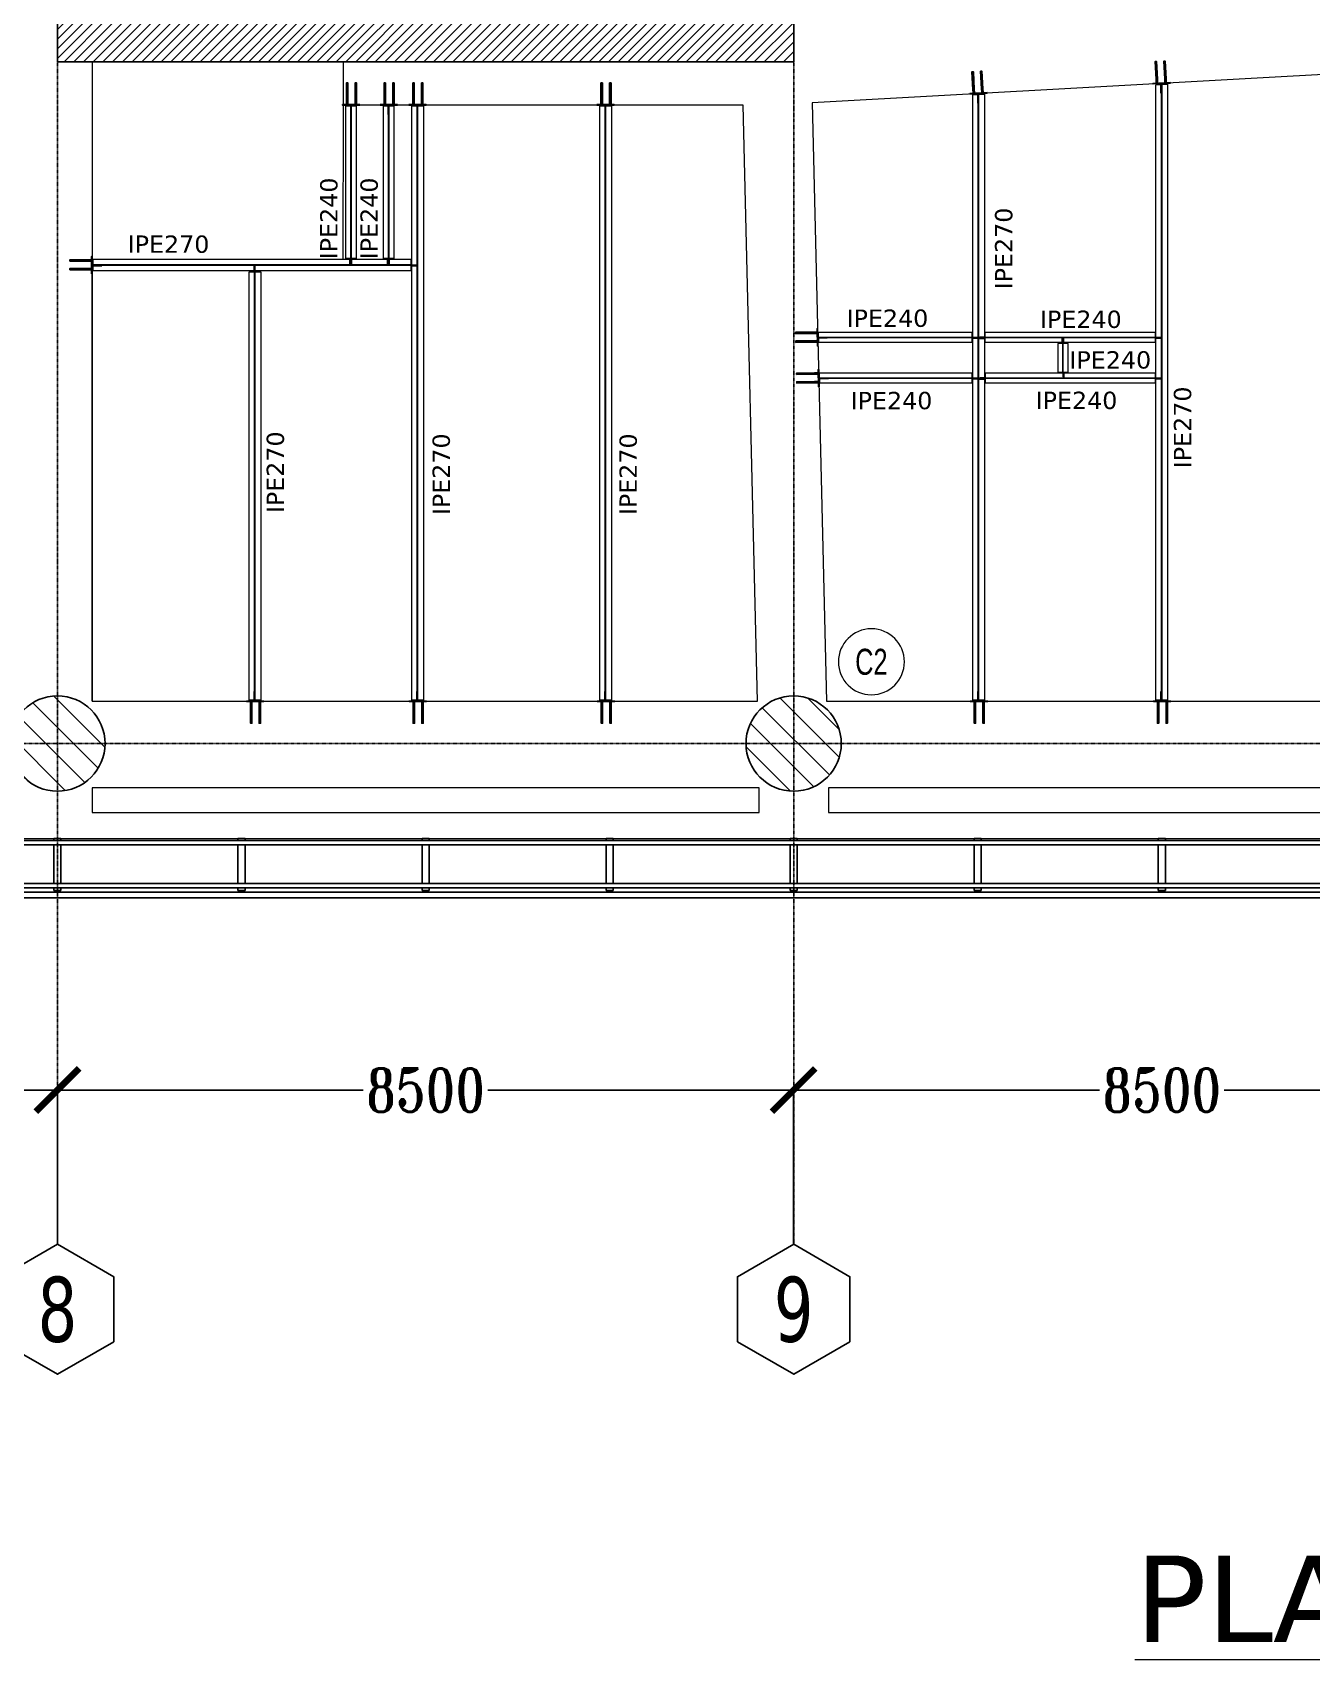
# Model space of a CAD drawing. Header units: millimetres. Extents: x -6598 to 74598, y -11659 to 33736.
# Drawn here: x 8212 to 22978, y -10573 to 8208 of the extents above; entities that cross this region are included whole.
import ezdxf
from ezdxf.enums import TextEntityAlignment as Align

# ---------------------------------------------------------------- set-up
doc = ezdxf.new("R2010")
doc.units = ezdxf.units.MM
doc.header["$LTSCALE"] = 0.95
doc.linetypes.add('DXK_LINE_DOT3', pattern=[5.9187, 2.979, -0.9799, 0.9799, -0.9799])
for name, color, linetype, lineweight in [('0-1', 7, 'Continuous', 5), ('E_B_PLACA-1', 10, 'Continuous', 25), ('E_B_PLACA-2', 254, 'Continuous', 25), ('E_COLUMNAS', 1, 'Continuous', 18), ('E_COLUMNAS-3', 1, 'Continuous', 35), ('E_COLUMNAS-4', 1, 'Continuous', 25), ('E_TEXTO', 3, 'Continuous', 9), ('E_VIGAS', 5, 'Continuous', 9), ('E_VIGAS-1', 5, 'Continuous', 25), ('E_VIGAS-2', 10, 'Continuous', 25), ('HCB-TEXT-H1', 6, 'Continuous', 18), ('HCB-VIGAS', 4, 'Continuous', 15), ('HCB_ALMA', 255, 'Continuous', 5)]:
    doc.layers.add(name, color=color, linetype=linetype, lineweight=lineweight)
for name, color, linetype in [('COTAS', 8, 'Continuous'), ('HCB-ACH_PANT', 253, 'Continuous'), ('HCB-EJES', 1, 'Continuous'), ('HCB-PLATINAS', 5, 'Continuous'), ('HCB-ROTULOS', 2, 'Continuous'), ('HCB_PANTALLAS', 6, 'Continuous')]:
    doc.layers.add(name, color=color, linetype=linetype)
doc.styles.add('Arial Narrow', font='', dxfattribs={"width": 0.85, "height": 0.3})
doc.styles.add('ROMANT', font='romant.shx', dxfattribs={"width": 0.8})
doc.styles.add('VERDANA', font='verdana.ttf')
doc.styles.get('Arial Narrow').set_extended_font_data('Arial Narrow')
doc.dimstyles.new('1.125', dxfattribs={"dimscale": 0, "dimtxt": 500, "dimasz": 500, "dimexe": 4, "dimexo": 4, "dimgap": 15, "dimtad": 0, "dimdec": 0, "dimzin": 4, "dimdsep": 46, "dimtxsty": 'ROMANT', "dimblk": 'ARCHTICK', "dimcen": -10, "dimclrd": 256, "dimclrt": 3, "dimadec": 0, "dimazin": 0, "dimtfac": 1, "dimtdec": 0, "dimtix": 1, "dimtmove": 0, "dimatfit": 0, "dimldrblk": 'OBLIQUE', "dimfxl": 0.05, "dimtolj": 1, "dimtzin": 0, "dimarcsym": 0})

# ---------------------------------------------------------------- blocks, each defined once
blk = doc.blocks.new('EST_SFM_VIGA-METALICA-SECCION-C - EST_SFM_VIGA-METALICA-UPN100-1527742-_58_00m_N_E_-NIVEL-15 DOC')
at = {"layer": 'E_VIGAS-2'}
for p, q in [((34.044, 0.018), (-34.827, 0.018)), ((-34.827, -0.032), (34.044, -0.032))]:
    blk.add_line(p, q, dxfattribs=at)
blk = doc.blocks.new('EST_SFM_VIGA-METALICA-SECCION-C - EST_SFM_VIGA-METALICA-UPN100-1527772-_58_00m_N_E_-NIVEL-15 DOC')
at = {"layer": 'E_VIGAS-2'}
for p, q in [((34.942, 0.032), (-34.929, 0.032)), ((-34.929, -0.018), (34.942, -0.018))]:
    blk.add_line(p, q, dxfattribs=at)
blk = doc.blocks.new('EST_SFM_VIGA-METALICA-SECCION-C - EST_SFM_VIGA-METALICA-UPN160-1579051-_58_00m_N_E_-NIVEL-15 DOC')
at = {"layer": 'E_VIGAS-1'}
for p, q in [((30.107, 0.047), (-30.264, 0.047)), ((-30.269, -0.018), (30.113, -0.018))]:
    blk.add_line(p, q, dxfattribs=at)
blk = doc.blocks.new('DCTIB_CNI_EST_MOD-1A-FAC_0001_rvt-1-_58_00m_N_E_-NIVEL-15 DOC')
at = {"layer": 'E_B_PLACA-1'}
for p, q in [((-74.597, 139.545), (-5.727, 139.545)), ((-5.177, 138.995), (-75.147, 138.995))]:
    blk.add_line(p, q, dxfattribs=at)
at = {"layer": 'E_B_PLACA-2'}
for p, q in [((-5.727, 139.545), (-74.597, 139.545)), ((-75.147, 138.995), (-5.177, 138.995))]:
    blk.add_line(p, q, dxfattribs=at)
at = {"layer": 'E_VIGAS-1'}
for p, q in [((-65.703, 139.567), (-65.621, 139.567)), ((-65.703, 139.545), (-65.703, 139.567)), ((-65.621, 139.545), (-65.621, 139.567)), ((-63.578, 139.567), (-63.496, 139.567)), ((-63.578, 139.545), (-63.578, 139.567)), ((-63.496, 139.545), (-63.496, 139.567)), ((-61.453, 139.567), (-61.371, 139.567)), ((-61.453, 139.545), (-61.453, 139.567)), ((-61.371, 139.545), (-61.371, 139.567)), ((-59.328, 139.567), (-59.246, 139.567)), ((-59.328, 139.567), (-59.328, 139.545)), ((-59.246, 139.567), (-59.246, 139.545)), ((-57.203, 139.567), (-57.121, 139.567)), ((-57.203, 139.545), (-57.203, 139.567)), ((-57.121, 139.545), (-57.121, 139.567)), ((-55.078, 139.567), (-54.996, 139.567)), ((-55.078, 139.545), (-55.078, 139.567)), ((-54.996, 139.545), (-54.996, 139.567)), ((-52.953, 139.567), (-52.871, 139.567)), ((-52.953, 139.545), (-52.953, 139.567)), ((-52.871, 139.545), (-52.871, 139.567)), ((-65.703, 139.045), (-65.703, 139.495)), ((-65.621, 139.045), (-65.621, 139.495)), ((-63.578, 139.045), (-63.578, 139.495)), ((-63.496, 139.045), (-63.496, 139.495)), ((-61.453, 139.045), (-61.453, 139.495)), ((-61.371, 139.045), (-61.371, 139.495)), ((-59.328, 139.495), (-59.328, 139.045)), ((-59.246, 139.495), (-59.246, 139.045)), ((-57.203, 139.045), (-57.203, 139.495)), ((-57.121, 139.045), (-57.121, 139.495)), ((-55.078, 139.045), (-55.078, 139.495)), ((-54.996, 139.045), (-54.996, 139.495)), ((-52.953, 139.045), (-52.953, 139.495)), ((-52.871, 139.045), (-52.871, 139.495)), ((-65.703, 138.967), (-65.703, 138.995)), ((-65.621, 138.967), (-65.621, 138.995)), ((-63.578, 138.967), (-63.578, 138.995)), ((-63.496, 138.967), (-63.496, 138.995)), ((-61.453, 138.967), (-61.453, 138.995)), ((-61.371, 138.967), (-61.371, 138.995)), ((-59.328, 138.995), (-59.328, 138.967)), ((-59.246, 138.995), (-59.246, 138.967)), ((-57.203, 138.967), (-57.203, 138.995)), ((-57.121, 138.967), (-57.121, 138.995)), ((-55.078, 138.967), (-55.078, 138.995)), ((-54.996, 138.967), (-54.996, 138.995)), ((-52.953, 138.967), (-52.953, 138.995)), ((-52.871, 138.967), (-52.871, 138.995)), ((-65.703, 138.966), (-65.703, 138.967)), ((-65.703, 138.967), (-65.621, 138.967)), ((-65.675, 138.966), (-65.703, 138.966)), ((-65.665, 138.961), (-65.665, 138.966)), ((-65.665, 138.947), (-65.665, 138.961)), ((-65.66, 138.966), (-65.66, 138.961)), ((-65.66, 138.961), (-65.66, 138.947)), ((-65.621, 138.966), (-65.649, 138.966)), ((-65.621, 138.967), (-65.621, 138.966)), ((-63.578, 138.966), (-63.578, 138.967)), ((-63.578, 138.967), (-63.496, 138.967)), ((-63.55, 138.966), (-63.578, 138.966)), ((-63.54, 138.961), (-63.54, 138.966)), ((-63.54, 138.947), (-63.54, 138.961)), ((-63.535, 138.966), (-63.535, 138.961)), ((-63.535, 138.961), (-63.535, 138.947)), ((-63.496, 138.966), (-63.524, 138.966)), ((-63.496, 138.967), (-63.496, 138.966)), ((-61.453, 138.966), (-61.453, 138.967)), ((-61.453, 138.967), (-61.371, 138.967)), ((-61.425, 138.966), (-61.453, 138.966)), ((-61.415, 138.961), (-61.415, 138.966)), ((-61.415, 138.947), (-61.415, 138.961)), ((-61.41, 138.966), (-61.41, 138.961)), ((-61.41, 138.961), (-61.41, 138.947)), ((-61.371, 138.966), (-61.399, 138.966)), ((-61.371, 138.967), (-61.371, 138.966)), ((-59.328, 138.967), (-59.246, 138.967)), ((-59.328, 138.966), (-59.328, 138.967)), ((-59.3, 138.966), (-59.328, 138.966)), ((-59.29, 138.961), (-59.29, 138.966)), ((-59.29, 138.947), (-59.29, 138.961)), ((-59.285, 138.966), (-59.285, 138.961)), ((-59.285, 138.961), (-59.285, 138.947)), ((-59.246, 138.966), (-59.274, 138.966)), ((-59.246, 138.967), (-59.246, 138.966)), ((-57.203, 138.966), (-57.203, 138.967)), ((-57.203, 138.967), (-57.121, 138.967)), ((-57.176, 138.966), (-57.203, 138.966)), ((-57.165, 138.961), (-57.165, 138.966)), ((-57.165, 138.947), (-57.165, 138.961)), ((-57.16, 138.966), (-57.16, 138.961)), ((-57.16, 138.961), (-57.16, 138.947)), ((-57.121, 138.966), (-57.149, 138.966)), ((-57.121, 138.967), (-57.121, 138.966)), ((-55.078, 138.966), (-55.078, 138.967)), ((-55.078, 138.967), (-54.996, 138.967)), ((-55.05, 138.966), (-55.078, 138.966)), ((-55.04, 138.961), (-55.04, 138.966)), ((-55.04, 138.947), (-55.04, 138.961)), ((-55.035, 138.966), (-55.035, 138.961)), ((-55.035, 138.961), (-55.035, 138.947)), ((-54.996, 138.966), (-55.024, 138.966)), ((-54.996, 138.967), (-54.996, 138.966)), ((-52.953, 138.966), (-52.953, 138.967)), ((-52.953, 138.967), (-52.871, 138.967)), ((-52.925, 138.966), (-52.953, 138.966)), ((-52.915, 138.961), (-52.915, 138.966)), ((-52.915, 138.947), (-52.915, 138.961)), ((-52.91, 138.966), (-52.91, 138.961)), ((-52.91, 138.961), (-52.91, 138.947)), ((-52.871, 138.966), (-52.899, 138.966)), ((-52.871, 138.967), (-52.871, 138.966))]:
    blk.add_line(p, q, dxfattribs=at)
for points, knots in [([(-65.675, 138.966), (-65.674, 138.966), (-65.673, 138.966), (-65.67, 138.966), (-65.668, 138.965), (-65.666, 138.964), (-65.665, 138.963), (-65.665, 138.962), (-65.665, 138.961)], [0, 0, 0, 0, 0.142857, 0.285714, 0.428571, 0.571429, 0.785714, 1, 1, 1, 1]), ([(-65.665, 138.961), (-65.665, 138.962), (-65.665, 138.963), (-65.667, 138.965), (-65.668, 138.965), (-65.67, 138.966), (-65.671, 138.966), (-65.672, 138.966), (-65.674, 138.966), (-65.675, 138.966)], [0, 0, 0, 0, 0.285714, 0.428571, 0.571429, 0.678571, 0.732143, 0.785714, 1, 1, 1, 1]), ([(-65.649, 138.966), (-65.65, 138.966), (-65.651, 138.966), (-65.654, 138.966), (-65.656, 138.965), (-65.658, 138.964), (-65.659, 138.963), (-65.66, 138.962), (-65.66, 138.961)], [0, 0, 0, 0, 0.142857, 0.285714, 0.428571, 0.571429, 0.785714, 1, 1, 1, 1]), ([(-65.66, 138.961), (-65.66, 138.962), (-65.659, 138.963), (-65.658, 138.965), (-65.656, 138.965), (-65.655, 138.966), (-65.654, 138.966), (-65.652, 138.966), (-65.65, 138.966), (-65.649, 138.966)], [0, 0, 0, 0, 0.285714, 0.428571, 0.571429, 0.678571, 0.732143, 0.785714, 1, 1, 1, 1]), ([(-63.55, 138.966), (-63.549, 138.966), (-63.548, 138.966), (-63.545, 138.966), (-63.543, 138.965), (-63.541, 138.964), (-63.54, 138.963), (-63.54, 138.962), (-63.54, 138.961)], [0, 0, 0, 0, 0.142857, 0.285714, 0.428571, 0.571429, 0.785714, 1, 1, 1, 1]), ([(-63.54, 138.961), (-63.54, 138.962), (-63.54, 138.963), (-63.542, 138.965), (-63.543, 138.965), (-63.545, 138.966), (-63.546, 138.966), (-63.547, 138.966), (-63.549, 138.966), (-63.55, 138.966)], [0, 0, 0, 0, 0.285714, 0.428571, 0.571429, 0.678571, 0.732143, 0.785714, 1, 1, 1, 1]), ([(-63.524, 138.966), (-63.525, 138.966), (-63.526, 138.966), (-63.529, 138.966), (-63.531, 138.965), (-63.533, 138.964), (-63.534, 138.963), (-63.535, 138.962), (-63.535, 138.961)], [0, 0, 0, 0, 0.142857, 0.285714, 0.428571, 0.571429, 0.785714, 1, 1, 1, 1]), ([(-63.535, 138.961), (-63.535, 138.962), (-63.534, 138.963), (-63.533, 138.965), (-63.531, 138.965), (-63.53, 138.966), (-63.529, 138.966), (-63.527, 138.966), (-63.525, 138.966), (-63.524, 138.966)], [0, 0, 0, 0, 0.285714, 0.428571, 0.571429, 0.678571, 0.732143, 0.785714, 1, 1, 1, 1]), ([(-61.425, 138.966), (-61.424, 138.966), (-61.423, 138.966), (-61.42, 138.966), (-61.418, 138.965), (-61.416, 138.964), (-61.415, 138.963), (-61.415, 138.962), (-61.415, 138.961)], [0, 0, 0, 0, 0.142857, 0.285714, 0.428571, 0.571429, 0.785714, 1, 1, 1, 1]), ([(-61.415, 138.961), (-61.415, 138.962), (-61.415, 138.963), (-61.417, 138.965), (-61.418, 138.965), (-61.42, 138.966), (-61.421, 138.966), (-61.422, 138.966), (-61.424, 138.966), (-61.425, 138.966)], [0, 0, 0, 0, 0.285714, 0.428571, 0.571429, 0.678571, 0.732143, 0.785714, 1, 1, 1, 1]), ([(-61.399, 138.966), (-61.4, 138.966), (-61.401, 138.966), (-61.404, 138.966), (-61.406, 138.965), (-61.408, 138.964), (-61.409, 138.963), (-61.41, 138.962), (-61.41, 138.961)], [0, 0, 0, 0, 0.142857, 0.285714, 0.428571, 0.571429, 0.785714, 1, 1, 1, 1]), ([(-61.41, 138.961), (-61.41, 138.962), (-61.409, 138.963), (-61.408, 138.965), (-61.406, 138.965), (-61.405, 138.966), (-61.404, 138.966), (-61.402, 138.966), (-61.4, 138.966), (-61.399, 138.966)], [0, 0, 0, 0, 0.285714, 0.428571, 0.571429, 0.678571, 0.732143, 0.785714, 1, 1, 1, 1]), ([(-59.29, 138.961), (-59.29, 138.962), (-59.29, 138.963), (-59.292, 138.965), (-59.293, 138.965), (-59.295, 138.966), (-59.296, 138.966), (-59.297, 138.966), (-59.299, 138.966), (-59.3, 138.966)], [0, 0, 0, 0, 0.285714, 0.428571, 0.571429, 0.678571, 0.732143, 0.785714, 1, 1, 1, 1]), ([(-59.3, 138.966), (-59.299, 138.966), (-59.298, 138.966), (-59.295, 138.966), (-59.293, 138.965), (-59.291, 138.964), (-59.29, 138.963), (-59.29, 138.962), (-59.29, 138.961)], [0, 0, 0, 0, 0.142857, 0.285714, 0.428571, 0.571429, 0.785714, 1, 1, 1, 1]), ([(-59.285, 138.961), (-59.285, 138.962), (-59.284, 138.963), (-59.283, 138.965), (-59.281, 138.965), (-59.28, 138.966), (-59.279, 138.966), (-59.277, 138.966), (-59.275, 138.966), (-59.274, 138.966)], [0, 0, 0, 0, 0.285714, 0.428571, 0.571429, 0.678571, 0.732143, 0.785714, 1, 1, 1, 1]), ([(-59.274, 138.966), (-59.275, 138.966), (-59.276, 138.966), (-59.279, 138.966), (-59.281, 138.965), (-59.283, 138.964), (-59.284, 138.963), (-59.285, 138.962), (-59.285, 138.961)], [0, 0, 0, 0, 0.142857, 0.285714, 0.428571, 0.571429, 0.785714, 1, 1, 1, 1]), ([(-57.176, 138.966), (-57.175, 138.966), (-57.173, 138.966), (-57.171, 138.966), (-57.168, 138.965), (-57.167, 138.964), (-57.165, 138.963), (-57.165, 138.962), (-57.165, 138.961)], [0, 0, 0, 0, 0.142857, 0.285714, 0.428571, 0.571429, 0.785714, 1, 1, 1, 1]), ([(-57.165, 138.961), (-57.165, 138.962), (-57.165, 138.963), (-57.167, 138.965), (-57.168, 138.965), (-57.17, 138.966), (-57.171, 138.966), (-57.173, 138.966), (-57.174, 138.966), (-57.176, 138.966)], [0, 0, 0, 0, 0.285714, 0.428571, 0.571429, 0.678571, 0.732143, 0.785714, 1, 1, 1, 1]), ([(-57.149, 138.966), (-57.15, 138.966), (-57.152, 138.966), (-57.154, 138.966), (-57.156, 138.965), (-57.158, 138.964), (-57.16, 138.963), (-57.16, 138.962), (-57.16, 138.961)], [0, 0, 0, 0, 0.142857, 0.285714, 0.428571, 0.571429, 0.785714, 1, 1, 1, 1]), ([(-57.16, 138.961), (-57.16, 138.962), (-57.159, 138.963), (-57.158, 138.965), (-57.156, 138.965), (-57.155, 138.966), (-57.154, 138.966), (-57.152, 138.966), (-57.15, 138.966), (-57.149, 138.966)], [0, 0, 0, 0, 0.285714, 0.428571, 0.571429, 0.678571, 0.732143, 0.785714, 1, 1, 1, 1]), ([(-55.05, 138.966), (-55.049, 138.966), (-55.048, 138.966), (-55.045, 138.966), (-55.043, 138.965), (-55.041, 138.964), (-55.04, 138.963), (-55.04, 138.962), (-55.04, 138.961)], [0, 0, 0, 0, 0.142857, 0.285714, 0.428571, 0.571429, 0.785714, 1, 1, 1, 1]), ([(-55.04, 138.961), (-55.04, 138.962), (-55.04, 138.963), (-55.042, 138.965), (-55.043, 138.965), (-55.045, 138.966), (-55.046, 138.966), (-55.047, 138.966), (-55.049, 138.966), (-55.05, 138.966)], [0, 0, 0, 0, 0.285714, 0.428571, 0.571429, 0.678571, 0.732143, 0.785714, 1, 1, 1, 1]), ([(-55.024, 138.966), (-55.025, 138.966), (-55.026, 138.966), (-55.029, 138.966), (-55.031, 138.965), (-55.033, 138.964), (-55.034, 138.963), (-55.035, 138.962), (-55.035, 138.961)], [0, 0, 0, 0, 0.142857, 0.285714, 0.428571, 0.571429, 0.785714, 1, 1, 1, 1]), ([(-55.035, 138.961), (-55.035, 138.962), (-55.034, 138.963), (-55.033, 138.965), (-55.031, 138.965), (-55.03, 138.966), (-55.029, 138.966), (-55.027, 138.966), (-55.025, 138.966), (-55.024, 138.966)], [0, 0, 0, 0, 0.285714, 0.428571, 0.571429, 0.678571, 0.732143, 0.785714, 1, 1, 1, 1]), ([(-52.925, 138.966), (-52.924, 138.966), (-52.923, 138.966), (-52.92, 138.966), (-52.918, 138.965), (-52.916, 138.964), (-52.915, 138.963), (-52.915, 138.962), (-52.915, 138.961)], [0, 0, 0, 0, 0.142857, 0.285714, 0.428571, 0.571429, 0.785714, 1, 1, 1, 1]), ([(-52.915, 138.961), (-52.915, 138.962), (-52.915, 138.963), (-52.917, 138.965), (-52.918, 138.965), (-52.92, 138.966), (-52.921, 138.966), (-52.922, 138.966), (-52.924, 138.966), (-52.925, 138.966)], [0, 0, 0, 0, 0.285714, 0.428571, 0.571429, 0.678571, 0.732143, 0.785714, 1, 1, 1, 1]), ([(-52.899, 138.966), (-52.9, 138.966), (-52.901, 138.966), (-52.904, 138.966), (-52.906, 138.965), (-52.908, 138.964), (-52.909, 138.963), (-52.91, 138.962), (-52.91, 138.961)], [0, 0, 0, 0, 0.142857, 0.285714, 0.428571, 0.571429, 0.785714, 1, 1, 1, 1]), ([(-52.91, 138.961), (-52.91, 138.962), (-52.909, 138.963), (-52.908, 138.965), (-52.906, 138.965), (-52.905, 138.966), (-52.904, 138.966), (-52.902, 138.966), (-52.9, 138.966), (-52.899, 138.966)], [0, 0, 0, 0, 0.285714, 0.428571, 0.571429, 0.678571, 0.732143, 0.785714, 1, 1, 1, 1])]:
    blk.add_open_spline(points, degree=3, knots=knots, dxfattribs=at)
for name, p in [('EST_SFM_VIGA-METALICA-SECCION-C - EST_SFM_VIGA-METALICA-UPN100-1527742-_58_00m_N_E_-NIVEL-15 DOC', (-39.77, 139.527)), ('EST_SFM_VIGA-METALICA-SECCION-C - EST_SFM_VIGA-METALICA-UPN100-1527772-_58_00m_N_E_-NIVEL-15 DOC', (-40.169, 139.013)), ('EST_SFM_VIGA-METALICA-SECCION-C - EST_SFM_VIGA-METALICA-UPN160-1579051-_58_00m_N_E_-NIVEL-15 DOC', (-40.084, 138.9))]:
    blk.add_blockref(name, p, dxfattribs=at)
blk = doc.blocks.new('EST_SCM_COLUMNA-SECCION-CIRCULAR - EST_SCM_COLUMNA-CONCRETO-CIRCULAR_Ø_110cm-1246218-_58_00m_N_E_-NIVEL-15 DOC')
at = {"layer": 'E_COLUMNAS'}
h = blk.add_hatch(dxfattribs=at)
h.set_pattern_fill('FP_6', color=256, style=0, pattern_type=2)
h.set_pattern_definition([(135, (65.662, -140.662), (-0.15909903, -0.15909903), [])])
h.paths.add_polyline_path([(0.041, -0.548), (0.122, -0.536), (0.201, -0.512), (0.275, -0.476), (0.343, -0.43), (0.403, -0.374), (0.454, -0.31), (0.496, -0.239), (0.526, -0.162), (0.544, -0.082), (0.55, 0), (0.544, 0.082), (0.526, 0.162), (0.492, 0.245), (0.454, 0.31), (0.403, 0.374), (0.343, 0.43), (0.275, 0.476), (0.201, 0.512), (0.122, 0.536), (0.041, 0.548), (-0.041, 0.548), (-0.122, 0.536), (-0.201, 0.512), (-0.275, 0.476), (-0.343, 0.43), (-0.403, 0.374), (-0.454, 0.31), (-0.496, 0.239), (-0.526, 0.162), (-0.544, 0.082), (-0.55, 0), (-0.544, -0.082), (-0.526, -0.162), (-0.496, -0.239), (-0.454, -0.31), (-0.403, -0.374), (-0.343, -0.43), (-0.275, -0.476), (-0.201, -0.512), (-0.122, -0.536), (-0.041, -0.548)])
at = {"layer": 'E_COLUMNAS-4'}
for start, end in [(360, 180), (180, 360)]:
    blk.add_arc((0, 0), 0.55, start, end, dxfattribs=at)
blk = doc.blocks.new('EST_SCM_COLUMNA-SECCION-CIRCULAR - EST_SCM_COLUMNA-CONCRETO-CIRCULAR_Ø_110cm-V11-_58_00m_N_E_-NIVEL-15 DOC')
at = {"layer": 'E_COLUMNAS'}
h = blk.add_hatch(dxfattribs=at)
h.set_pattern_fill('FP_8', color=256, style=0, pattern_type=2)
h.set_pattern_definition([(135, (57.162, -140.662), (-0.15909903, -0.15909903), [])])
h.paths.add_polyline_path([(0.041, -0.548), (0.122, -0.536), (0.201, -0.512), (0.275, -0.476), (0.343, -0.43), (0.403, -0.374), (0.454, -0.31), (0.496, -0.239), (0.526, -0.162), (0.544, -0.082), (0.55, 0), (0.544, 0.082), (0.526, 0.162), (0.496, 0.239), (0.454, 0.31), (0.403, 0.374), (0.343, 0.43), (0.275, 0.476), (0.201, 0.512), (0.122, 0.536), (0.041, 0.548), (-0.041, 0.548), (-0.122, 0.536), (-0.201, 0.512), (-0.275, 0.476), (-0.343, 0.43), (-0.403, 0.374), (-0.454, 0.31), (-0.496, 0.239), (-0.526, 0.162), (-0.544, 0.082), (-0.55, 0), (-0.544, -0.082), (-0.526, -0.162), (-0.496, -0.239), (-0.454, -0.31), (-0.403, -0.374), (-0.343, -0.43), (-0.275, -0.476), (-0.201, -0.512), (-0.122, -0.536), (-0.041, -0.548)])
at = {"layer": 'E_COLUMNAS-4'}
for start, end in [(360, 180), (180, 360)]:
    blk.add_arc((0, 0), 0.55, start, end, dxfattribs=at)
blk = doc.blocks.new('_ArchTick')
at = {"color": 0, "linetype": 'ByBlock', "const_width": 0.15}
blk.add_lwpolyline([(-0.5, -0.5), (0.5, 0.5)], dxfattribs=at)
blk = doc.blocks.new('*D69')
at = {"layer": 'COTAS', "color": 0, "lineweight": -2, "transparency": 16777216}
for p, q in [((0, -5776), (0, -3996)), ((8500, -5776), (8500, -3996))]:
    blk.add_line(p, q, dxfattribs=at)
at = {"layer": 'COTAS', "lineweight": -2, "transparency": 16777216}
for p, q in [((0, -4000), (3530, -4000)), ((8500, -4000), (4970, -4000))]:
    blk.add_line(p, q, dxfattribs=at)
at = {"layer": 'Defpoints', "color": 0, "transparency": 16777216}
for p in [(0, -4000), (0, -5780), (8500, -5780)]:
    blk.add_point(p, dxfattribs=at)
at = {"layer": 'COTAS', "lineweight": -2, "transparency": 16777216, "xscale": 500, "yscale": 500, "zscale": 500, "rotation": 180}
blk.add_blockref('_ArchTick', (0, -4000), dxfattribs=at)
at = {"layer": 'COTAS', "lineweight": -2, "transparency": 16777216, "xscale": 500, "yscale": 500, "zscale": 500}
blk.add_blockref('_ArchTick', (8500, -4000), dxfattribs=at)
at = {"layer": 'COTAS', "color": 3, "transparency": 16777216, "insert": (4250, -4000), "char_height": 500, "attachment_point": 5, "style": 'ROMANT'}
blk.add_mtext('\\A1;8500', dxfattribs=at)
blk = doc.blocks.new('_Oblique')
at = {"color": 0, "linetype": 'ByBlock', "lineweight": -2}
blk.add_line((-0.5, -0.5), (0.5, 0.5), dxfattribs=at)
blk = doc.blocks.new('*D70')
at = {"layer": 'COTAS', "color": 0, "lineweight": -2, "transparency": 16777216}
for p, q in [((8500, -5776), (8500, -3996)), ((17000, -5776), (17000, -3996))]:
    blk.add_line(p, q, dxfattribs=at)
at = {"layer": 'COTAS', "lineweight": -2, "transparency": 16777216}
for p, q in [((8500, -4000), (12030, -4000)), ((17000, -4000), (13470, -4000))]:
    blk.add_line(p, q, dxfattribs=at)
at = {"layer": 'Defpoints', "color": 0, "transparency": 16777216}
for p in [(8500, -4000), (8500, -5780), (17000, -5780)]:
    blk.add_point(p, dxfattribs=at)
at = {"layer": 'COTAS', "lineweight": -2, "transparency": 16777216, "xscale": 500, "yscale": 500, "zscale": 500, "rotation": 180}
blk.add_blockref('_ArchTick', (8500, -4000), dxfattribs=at)
at = {"layer": 'COTAS', "lineweight": -2, "transparency": 16777216, "xscale": 500, "yscale": 500, "zscale": 500}
blk.add_blockref('_ArchTick', (17000, -4000), dxfattribs=at)
at = {"layer": 'COTAS', "color": 3, "transparency": 16777216, "insert": (12750, -4000), "char_height": 500, "attachment_point": 5, "style": 'ROMANT'}
blk.add_mtext('\\A1;8500', dxfattribs=at)
blk = doc.blocks.new('*D71')
at = {"layer": 'COTAS', "color": 0, "lineweight": -2, "transparency": 16777216}
for p, q in [((17000, -5776), (17000, -3996)), ((25500, -5776), (25500, -3996))]:
    blk.add_line(p, q, dxfattribs=at)
at = {"layer": 'COTAS', "lineweight": -2, "transparency": 16777216}
for p, q in [((17000, -4000), (20530, -4000)), ((25500, -4000), (21970, -4000))]:
    blk.add_line(p, q, dxfattribs=at)
at = {"layer": 'Defpoints', "color": 0, "transparency": 16777216}
for p in [(17000, -4000), (17000, -5780), (25500, -5780)]:
    blk.add_point(p, dxfattribs=at)
at = {"layer": 'COTAS', "lineweight": -2, "transparency": 16777216, "xscale": 500, "yscale": 500, "zscale": 500, "rotation": 180}
blk.add_blockref('_ArchTick', (17000, -4000), dxfattribs=at)
at = {"layer": 'COTAS', "lineweight": -2, "transparency": 16777216, "xscale": 500, "yscale": 500, "zscale": 500}
blk.add_blockref('_ArchTick', (25500, -4000), dxfattribs=at)
at = {"layer": 'COTAS', "color": 3, "transparency": 16777216, "insert": (21250, -4000), "char_height": 500, "attachment_point": 5, "style": 'ROMANT'}
blk.add_mtext('\\A1;8500', dxfattribs=at)
blk = doc.blocks.new('CNI_TAG COLUMNAS CONCRETO MARCA - CNI_COLUMNA CONCRETO-582370-PLANTA TIPO PISO 18 A PISO 23')
at = {"layer": 'E_TEXTO'}
for start, end in [(360, 180), (180, 360)]:
    blk.add_arc((0.00026, -0.00015), 0.00254, start, end, dxfattribs=at)

msp = doc.modelspace()

# ---------------------------------------------------------------- hatches: boundary and pattern name
at = {"layer": 'HCB-ACH_PANT'}
h = msp.add_hatch(dxfattribs=at)
h.set_pattern_fill('ANSI31', color=256, scale=25)
h.set_pattern_definition([(45, (-21179.4, -55448.73), (-56.1266, 56.1266), [])])
h.paths.add_polyline_path([(8500.2, 8370.2), (8500.2, 7870.2), (17000.2, 7870.2), (17000.2, 8370.2), (12600.2, 8370.2), (12600.2, 17130.2), (17000.2, 17130.2), (17000.2, 17630.2), (8500.2, 17630.2), (8500.2, 17130.2), (12200.2, 17130.2), (12200.2, 8370.2)])

# ---------------------------------------------------------------- linework, layer by layer
at = {"layer": 'E_VIGAS', "color": 30, "true_color": 0xf26722}
for points in [[(6101, 26596), (6101, -1095.8), (61901.2, -1095.7), (61901.1, 26596)], [(25201, 490.1), (25201, 7837.6), (17214.9, 7396.5), (17380.8, 490.1)]]:
    msp.add_lwpolyline(points, close=True, dxfattribs=at)
for points in [[(8900.9, 7870.2), (8900.9, 5590.2), (11799.9, 5590.2), (11801, 7370.2), (11801, 7870.2)], [(8900.9, 490.1), (8900.9, 5590.2), (8900.9, 490.1), (12514.9, 490.1), (16580.6, 490.1), (16415.3, 7370.2), (16415.3, 7370.2), (12384.9, 7370.2), (12384.9, 7370.2)], [(11831.5, 5590.2), (11831.5, 7370.2), (11801, 7370.2)], [(12264.8, 7370.2), (11949.9, 7370.2), (11949.9, 5590.2), (12264.9, 5590.2), (12265, 7370.2)], [(16600.9, -795.8), (16600.9, -509.9), (8900.9, -509.9), (8900.9, -795.8), (16600.9, -795.8)], [(17400.9, -795.8), (25201, -795.8), (25201, -509.9), (17400.9, -509.9), (17400.9, -795.8)]]:
    msp.add_lwpolyline(points, dxfattribs=at)
at = {"layer": 'HCB-EJES', "linetype": 'DXK_LINE_DOT3'}
for p, q in [((8500.1, -5780.2), (8500.1, 31280.5)), ((17000.1, -5780.2), (17000.1, 31280.5)), ((-5098.2, 0), (73098.4, 0))]:
    msp.add_line(p, q, dxfattribs=at)
at = {"layer": 'HCB-PLATINAS', "color": 5}
for points in [[(19083.7, 7507.2), (19080.2, 7505.5), (19076.5, 7506.8), (19074.4, 7507.5), (19071.8, 7513.1), (19069.7, 7550.5), (19058.4, 7754.7), (19074.4, 7755.6), (19085.7, 7551.4), (19087.8, 7513.9), (19085.7, 7508.2)], [(19183.6, 7512.7), (19180.1, 7511), (19176.4, 7512.3), (19174.3, 7513.1), (19171.6, 7518.6), (19169.6, 7556), (19158.3, 7760.2), (19174.3, 7761.1), (19185.5, 7556.9), (19187.6, 7519.5), (19185.6, 7513.7)], [(21198.5, 7624), (21194.9, 7622.3), (21191.2, 7623.6), (21189.2, 7624.3), (21186.5, 7629.9), (21184.4, 7667.3), (21173.2, 7871.5), (21189.1, 7872.4), (21200.4, 7668.2), (21202.5, 7630.8), (21200.5, 7625)], [(21298.3, 7629.5), (21294.8, 7627.8), (21291.1, 7629.1), (21289, 7629.9), (21286.4, 7635.4), (21284.3, 7672.8), (21273, 7877), (21289, 7877.9), (21300.3, 7673.7), (21302.3, 7636.3), (21300.3, 7630.5)], [(11841.4, 7377.6), (11845, 7376.1), (11848.6, 7377.6), (11850.7, 7378.5), (11853, 7384.1), (11853, 7421.6), (11853, 7626.1), (11837, 7626.1), (11837, 7421.6), (11837, 7384.1), (11839.4, 7378.5)], [(11941.4, 7377.6), (11945, 7376.1), (11948.6, 7377.6), (11950.7, 7378.5), (11953, 7384.1), (11953, 7421.6), (11953, 7626.1), (11937, 7626.1), (11937, 7421.6), (11937, 7384.1), (11939.4, 7378.5)], [(12275.9, 7377.6), (12279.5, 7376.1), (12283.1, 7377.6), (12285.1, 7378.5), (12287.5, 7384.1), (12287.5, 7421.6), (12287.5, 7626.1), (12271.5, 7626.1), (12271.5, 7421.6), (12271.5, 7384.1), (12273.8, 7378.5)], [(12375.9, 7377.6), (12379.5, 7376.1), (12383.1, 7377.6), (12385.1, 7378.5), (12387.5, 7384.1), (12387.5, 7421.6), (12387.5, 7626.1), (12371.5, 7626.1), (12371.5, 7421.6), (12371.5, 7384.1), (12373.8, 7378.5)], [(12608.5, 7377.7), (12612.2, 7376.2), (12615.8, 7377.7), (12617.8, 7378.5), (12620.2, 7384.2), (12620.2, 7421.7), (12620.2, 7626.2), (12604.2, 7626.2), (12604.2, 7421.7), (12604.2, 7384.2), (12606.5, 7378.5)], [(12708.5, 7377.7), (12712.2, 7376.2), (12715.8, 7377.7), (12717.8, 7378.5), (12720.2, 7384.2), (12720.2, 7421.7), (12720.2, 7626.2), (12704.2, 7626.2), (12704.2, 7421.7), (12704.2, 7384.2), (12706.5, 7378.5)], [(14779.7, 7377.6), (14783.3, 7376.1), (14786.9, 7377.6), (14789, 7378.5), (14791.3, 7384.1), (14791.3, 7421.6), (14791.3, 7626.1), (14775.3, 7626.1), (14775.3, 7421.6), (14775.3, 7384.1), (14777.7, 7378.5)], [(14879.7, 7377.6), (14883.3, 7376.1), (14886.9, 7377.6), (14889, 7378.5), (14891.3, 7384.1), (14891.3, 7421.6), (14891.3, 7626.1), (14875.3, 7626.1), (14875.3, 7421.6), (14875.3, 7384.1), (14877.7, 7378.5)], [(8893.4, 5573.2), (8894.9, 5576.8), (8893.4, 5580.5), (8892.6, 5582.5), (8886.9, 5584.8), (8849.4, 5584.8), (8644.9, 5584.8), (8644.9, 5568.8), (8849.4, 5568.8), (8886.9, 5568.8), (8892.6, 5571.2)], [(8893.4, 5473.2), (8894.9, 5476.8), (8893.4, 5480.5), (8892.6, 5482.5), (8886.9, 5484.8), (8849.4, 5484.8), (8644.9, 5484.8), (8644.9, 5468.8), (8849.4, 5468.8), (8886.9, 5468.8), (8892.6, 5471.2)], [(17270.3, 4739.5), (17271.8, 4743.1), (17270.2, 4746.7), (17269.4, 4748.8), (17263.7, 4751), (17226.2, 4750.4), (17021.7, 4747.3), (17021.9, 4731.3), (17226.4, 4734.4), (17263.9, 4735), (17269.5, 4737.4)], [(17271.9, 4639.5), (17273.3, 4643.1), (17271.7, 4646.7), (17270.9, 4648.8), (17265.2, 4651), (17227.7, 4650.5), (17023.2, 4647.4), (17023.4, 4631.4), (17227.9, 4634.5), (17265.4, 4635), (17271, 4637.5)], [(17282.9, 4269.3), (17284.4, 4272.9), (17282.8, 4276.5), (17281.9, 4278.5), (17276.2, 4280.8), (17238.7, 4280.2), (17034.3, 4277.1), (17034.5, 4261.1), (17239, 4264.2), (17276.5, 4264.8), (17282.1, 4267.2)], [(17284.4, 4169.3), (17285.9, 4172.9), (17284.3, 4176.5), (17283.4, 4178.5), (17277.7, 4180.8), (17240.3, 4180.2), (17035.8, 4177.1), (17036, 4161.1), (17240.5, 4164.2), (17278, 4164.8), (17283.6, 4167.2)], [(10733.3, 482.6), (10737, 484.1), (10740.6, 482.6), (10742.6, 481.8), (10745, 476.1), (10745, 438.6), (10745, 234.1), (10729, 234.1), (10729, 438.6), (10729, 476.1), (10731.3, 481.8)], [(10833.3, 482.6), (10837, 484.1), (10840.6, 482.6), (10842.6, 481.8), (10845, 476.1), (10845, 438.6), (10845, 234.1), (10829, 234.1), (10829, 438.6), (10829, 476.1), (10831.3, 481.8)], [(12611.1, 482.6), (12614.7, 484.1), (12618.3, 482.6), (12620.3, 481.8), (12622.7, 476.1), (12622.7, 438.6), (12622.7, 234.1), (12606.7, 234.1), (12606.7, 438.6), (12606.7, 476.1), (12609, 481.8)], [(12711.1, 482.6), (12714.7, 484.1), (12718.3, 482.6), (12720.3, 481.8), (12722.7, 476.1), (12722.7, 438.6), (12722.7, 234.1), (12706.7, 234.1), (12706.7, 438.6), (12706.7, 476.1), (12709, 481.8)], [(14782.2, 482.6), (14785.8, 484.1), (14789.5, 482.6), (14791.5, 481.8), (14793.8, 476.1), (14793.8, 438.6), (14793.8, 234.1), (14777.8, 234.1), (14777.8, 438.6), (14777.8, 476.1), (14780.2, 481.8)], [(14882.2, 482.6), (14885.8, 484.1), (14889.5, 482.6), (14891.5, 481.8), (14893.8, 476.1), (14893.8, 438.6), (14893.8, 234.1), (14877.8, 234.1), (14877.8, 438.6), (14877.8, 476.1), (14880.2, 481.8)], [(19088.6, 482.6), (19092.2, 484.1), (19095.8, 482.6), (19097.9, 481.8), (19100.2, 476.1), (19100.2, 438.6), (19100.2, 234.1), (19084.2, 234.1), (19084.2, 438.6), (19084.2, 476.1), (19086.6, 481.8)], [(19188.6, 482.6), (19192.2, 484.1), (19195.8, 482.6), (19197.9, 481.8), (19200.2, 476.1), (19200.2, 438.6), (19200.2, 234.1), (19184.2, 234.1), (19184.2, 438.6), (19184.2, 476.1), (19186.6, 481.8)], [(21203.4, 482.6), (21207, 484.1), (21210.6, 482.6), (21212.6, 481.8), (21215, 476.1), (21215, 438.6), (21215, 234.1), (21199, 234.1), (21199, 438.6), (21199, 476.1), (21201.3, 481.8)], [(21303.4, 482.6), (21307, 484.1), (21310.6, 482.6), (21312.6, 481.8), (21315, 476.1), (21315, 438.6), (21315, 234.1), (21299, 234.1), (21299, 438.6), (21299, 476.1), (21301.3, 481.8)]]:
    msp.add_lwpolyline(points, close=True, dxfattribs=at)
at = {"layer": 'HCB-PLATINAS', "color": 4}
for points in [[(19234.1, 7514), (19034.4, 7503), (19034.7, 7497), (19234.4, 7508)], [(21348.8, 7630.8), (21149.1, 7619.8), (21149.4, 7613.8), (21349.1, 7624.8)], [(11790.9, 7376.1), (11990.9, 7376.1), (11990.9, 7370.1), (11790.9, 7370.1)], [(12225.4, 7376.1), (12425.4, 7376.1), (12425.4, 7370.1), (12225.4, 7370.1)], [(12558.1, 7376.2), (12758.1, 7376.2), (12758.1, 7370.2), (12558.1, 7370.2)], [(14729.2, 7376.1), (14929.2, 7376.1), (14929.2, 7370.1), (14729.2, 7370.1)], [(8894.9, 5422.7), (8894.9, 5622.7), (8900.9, 5622.7), (8900.9, 5422.7)], [(17274.1, 4589.1), (17271.1, 4789), (17277.1, 4789.1), (17280.1, 4589.1)], [(17286.7, 4118.8), (17283.7, 4318.8), (17289.7, 4318.9), (17292.7, 4118.9)], [(10682.9, 484.1), (10882.9, 484.1), (10882.9, 490.1), (10682.9, 490.1)], [(12560.6, 484.1), (12760.6, 484.1), (12760.6, 490.1), (12560.6, 490.1)], [(14731.7, 484.1), (14931.7, 484.1), (14931.7, 490.1), (14731.7, 490.1)], [(19038.1, 484.1), (19238.1, 484.1), (19238.1, 490.1), (19038.1, 490.1)], [(21152.9, 484.1), (21352.9, 484.1), (21352.9, 490.1), (21152.9, 490.1)]]:
    msp.add_lwpolyline(points, close=True, dxfattribs=at)
at = {"layer": 'HCB-ROTULOS'}
for points in [[(7850.6, -6905.2), (8500.1, -7280.2), (9149.6, -6905.2), (9149.6, -6155.2), (8500.1, -5780.2), (7850.6, -6155.2)], [(16350.6, -6905.2), (17000.1, -7280.2), (17649.6, -6905.2), (17649.6, -6155.2), (17000.1, -5780.2), (16350.6, -6155.2)]]:
    msp.add_lwpolyline(points, close=True, dxfattribs=at)
at = {"layer": 'HCB-VIGAS'}
for points in [[(21182.5, 7605.6), (21317.5, 7613.1), (21317.5, 500.1), (21182.5, 500.1)], [(21246.7, 7619.2), (21246.7, 7508.6), (21240.7, 7508.6), (21240.7, 7618.8)], [(11830, 7360.2), (11950, 7360.2), (11949.9, 5600.2), (11829.9, 5600.2)], [(11881.8, 7370.1), (11881.8, 7260.1), (11887.8, 7260.1), (11887.8, 7370.1)], [(12265, 7360.1), (12385, 7360.1), (12385, 5600.2), (12265, 5600.2)], [(12315.7, 7370), (12315.7, 7260), (12321.7, 7260), (12321.7, 7370)], [(12590.2, 7360.2), (12725.2, 7360.2), (12725.2, 500.1), (12590.2, 500.1)], [(12648.4, 7370.2), (12648.4, 7260.2), (12654.4, 7260.2), (12654.4, 7370.2)], [(14761.4, 7360.1), (14896.4, 7360.1), (14896.4, 500.1), (14761.4, 500.1)], [(14819.5, 7370.1), (14819.5, 7260.1), (14825.5, 7260.1), (14825.5, 7370.1)], [(19067.7, 7488.8), (19202.7, 7496.3), (19202.7, 500.1), (19067.7, 500.1)], [(19132, 7502.4), (19132, 7391.8), (19126, 7391.8), (19126, 7502)], [(8900.9, 5519.6), (8900.9, 5513.6), (9010.9, 5513.6), (9010.9, 5519.6)], [(12580.1, 5455.3), (8910.9, 5455.3), (8910.9, 5590.3), (12580.1, 5590.3)], [(10776.6, 5519.3), (10766.6, 5519.3), (10766.6, 5455.2), (10776.6, 5455.2)], [(10776.6, 5445.2), (10783.2, 5445.2), (10783.2, 5509.3), (10776.6, 5509.3)], [(11886.6, 5526.1), (11876.6, 5526.1), (11876.6, 5590.2), (11886.6, 5590.2)], [(11886.6, 5600.2), (11893.2, 5600.2), (11893.2, 5536.1), (11886.6, 5536.1)], [(12321.7, 5526.1), (12311.7, 5526.1), (12311.7, 5590.2), (12321.7, 5590.2)], [(12321.7, 5600.2), (12328.3, 5600.2), (12328.3, 5536.1), (12321.7, 5536.1)], [(12580.1, 5525.9), (12642.6, 5525.9), (12642.6, 5519.7), (12580.1, 5519.7)], [(12590.1, 5509.7), (12590.1, 5519.7), (12654.4, 5519.7), (12654.4, 5509.7)], [(10712.4, 5445.2), (10847.4, 5445.2), (10847.5, 500.1), (10712.5, 500.1)], [(19057.8, 4629.4), (17289.5, 4629.1), (17287.7, 4749.1), (19057.8, 4749.4)], [(21172.6, 4629.1), (19212.8, 4629.1), (19212.8, 4749.1), (21172.6, 4749.1)], [(17388.7, 4685.9), (17388.7, 4679.9), (17278.7, 4679.9), (17278.7, 4685.9)], [(19057.8, 4685.3), (19057.8, 4691.9), (19122, 4691.9), (19122, 4685.3)], [(19132, 4685.3), (19132, 4675.3), (19067.8, 4675.3), (19067.8, 4685.3)], [(19138.6, 4686.4), (19138.6, 4676.4), (19202.7, 4676.4), (19202.7, 4686.4)], [(19212.8, 4686.4), (19212.8, 4693), (19148.6, 4693), (19148.6, 4686.4)], [(20050.2, 4288.7), (20170.2, 4288.7), (20170.2, 4619.5), (20050.2, 4619.5)], [(20098.1, 4686.8), (20108.1, 4686.8), (20108.1, 4629.1), (20098.1, 4629.1)], [(20114.3, 4619.5), (20108.1, 4619.5), (20108.1, 4676.8), (20114.3, 4676.8)], [(21172.6, 4686.8), (21172.6, 4693), (21236.8, 4693), (21236.8, 4686.8)], [(21246.8, 4686.8), (21246.8, 4676.8), (21182.6, 4676.8), (21182.6, 4686.8)], [(17401.2, 4215.7), (17401.2, 4209.7), (17291.2, 4209.7), (17291.2, 4215.7)], [(19057.3, 4159.1), (17301.7, 4159.1), (17298.8, 4278.9), (19057.3, 4279.1)], [(19057.3, 4215.8), (19057.3, 4222.4), (19122, 4222.4), (19122, 4215.8)], [(19132, 4215.8), (19132, 4205.8), (19067.7, 4205.8), (19067.7, 4215.8)], [(19138.6, 4215.8), (19138.6, 4205.8), (19202.8, 4205.8), (19202.8, 4215.8)], [(19213.8, 4215.8), (19213.8, 4222.4), (19148.6, 4222.4), (19148.6, 4215.8)], [(21172.6, 4159.9), (19213.8, 4159.1), (19213.8, 4279.1), (21172.6, 4279.9)], [(20113.4, 4288.7), (20108.2, 4288.7), (20108.2, 4232.2), (20113.4, 4232.2)], [(20113.4, 4222.2), (20123.4, 4222.2), (20123.4, 4278.7), (20113.4, 4278.7)], [(21172.6, 4216), (21172.6, 4222.2), (21236.8, 4222.2), (21236.8, 4216)], [(21246.8, 4216), (21246.8, 4206), (21182.6, 4206), (21182.6, 4216)], [(10770.7, 490.1), (10770.7, 600.1), (10776.7, 600.1), (10776.7, 490.1)], [(12648.4, 490.1), (12648.4, 600.1), (12654.4, 600.1), (12654.4, 490.1)], [(14819.5, 490.1), (14819.5, 600.1), (14825.5, 600.1), (14825.5, 490.1)], [(19125.9, 490.1), (19125.9, 600.1), (19131.9, 600.1), (19131.9, 490.1)], [(21240.7, 490.1), (21240.7, 600.1), (21246.7, 600.1), (21246.7, 490.1)]]:
    msp.add_lwpolyline(points, close=True, dxfattribs=at)
at = {"layer": 'HCB_ALMA'}
for p, q in [((21246.7, 600.1), (21246.7, 7605.6)), ((21253.3, 500.1), (21253.3, 7605.6)), ((11886.6, 5592.9), (11886.7, 7360.2)), ((11893.2, 5592.9), (11893.2, 7360.2)), ((12321.7, 5592.9), (12321.7, 7360.1)), ((12328.3, 5592.9), (12328.3, 7360.1)), ((12654.4, 600.1), (12654.4, 7360.2)), ((12661, 500.1), (12661, 7360.2)), ((14825.5, 600.1), (14825.5, 7360.1)), ((14832.1, 500.1), (14832.1, 7360.1)), ((19131.9, 600.1), (19131.9, 7488.7)), ((19138.5, 500.1), (19138.5, 7488.7)), ((12580.1, 5526.1), (8910.9, 5526.1)), ((12580.1, 5519.5), (8910.9, 5519.5)), ((10776.6, 600.1), (10776.6, 5445.2)), ((10776.6, 600.1), (10776.6, 5445.2)), ((10783.2, 500.1), (10783.2, 5445.2)), ((10783.2, 500.1), (10783.2, 5445.2)), ((17290, 4692.2), (19057.8, 4692.2)), ((17290, 4686), (19058.7, 4686)), ((19212.8, 4693), (21172.6, 4693)), ((19213.8, 4686.8), (21173.5, 4686.8)), ((20108.1, 4288.7), (20108.1, 4619.5)), ((20113.3, 4288.7), (20113.3, 4619.5)), ((17302.8, 4222.2), (19057.3, 4222.2)), ((17302.8, 4216), (19057.3, 4216)), ((19213.8, 4222.3), (21172.6, 4222.3)), ((19213.8, 4216.1), (21172.6, 4216.1))]:
    msp.add_line(p, q, dxfattribs=at)
at = {"layer": 'HCB_PANTALLAS'}
msp.add_lwpolyline([(8500.2, 8370.2), (8500.2, 7870.2), (17000.2, 7870.2), (17000.2, 8370.2), (12600.2, 8370.2), (12600.2, 17130.2), (17000.2, 17130.2), (17000.2, 17630.2), (8500.2, 17630.2), (8500.2, 17130.2), (12200.2, 17130.2), (12200.2, 8370.2)], close=True, dxfattribs=at)

# ---------------------------------------------------------------- block references
at = {"layer": '0-1', "xscale": 1000, "yscale": 1000, "zscale": 1000}
msp.add_blockref('DCTIB_CNI_EST_MOD-1A-FAC_0001_rvt-1-_58_00m_N_E_-NIVEL-15 DOC', (74162.1, -140662.4), dxfattribs=at)
at = {"layer": 'E_COLUMNAS-3', "xscale": 1000, "yscale": 1000, "zscale": 1000}
for name, p in [('EST_SCM_COLUMNA-SECCION-CIRCULAR - EST_SCM_COLUMNA-CONCRETO-CIRCULAR_Ø_110cm-1246218-_58_00m_N_E_-NIVEL-15 DOC', (8500, 0.1)), ('EST_SCM_COLUMNA-SECCION-CIRCULAR - EST_SCM_COLUMNA-CONCRETO-CIRCULAR_Ø_110cm-V11-_58_00m_N_E_-NIVEL-15 DOC', (17000, 0.1))]:
    msp.add_blockref(name, p, dxfattribs=at)
at = {"layer": 'E_TEXTO', "xscale": 149999.9999999996, "yscale": 149999.9999999996, "zscale": 149999.9999999996}
msp.add_blockref('CNI_TAG COLUMNAS CONCRETO MARCA - CNI_COLUMNA CONCRETO-582370-PLANTA TIPO PISO 18 A PISO 23', (17858, 966.1), dxfattribs=at)

# ---------------------------------------------------------------- texts
at = {"layer": 'E_TEXTO', "style": 'Arial Narrow', "width": 0.85}
msp.add_text('C2', height=300, dxfattribs=at).set_placement((17897.1, 943.8), align=Align.MIDDLE_CENTER)
at = {"layer": 'E_TEXTO', "char_height": 200, "width": 1206.139, "attachment_point": 1, "rotation": 90, "style": 'VERDANA'}
for s, insert in [('IPE240', (11533.3, 5590.2)), ('IPE240', (11998.3, 5590.2)), ('IPE270', (19324.6, 5243)), ('IPE270', (21389.5, 3178)), ('IPE270', (10915.7, 2659.8)), ('IPE270', (12830.7, 2636.8)), ('IPE270', (14989.1, 2636.8))]:
    msp.add_mtext(s, dxfattribs=dict(at, insert=insert))
at = {"layer": 'E_TEXTO', "char_height": 200, "width": 1206.139, "attachment_point": 1, "style": 'VERDANA'}
for s, insert in [('IPE270', (9311, 5864.9)), ('IPE240', (17611, 5010.2)), ('IPE240', (19844.1, 4998)), ('IPE240', (20184.1, 4529.1)), ('IPE240', (17657.9, 4059.6)), ('IPE240', (19793.7, 4061.8))]:
    msp.add_mtext(s, dxfattribs=dict(at, insert=insert))
at = {"layer": 'HCB-ROTULOS', "color": 4, "style": 'VERDANA', "width": 0.7}
for s, p in [('8', (8500.1, -6530.2)), ('9', (17000.1, -6530.2))]:
    msp.add_text(s, height=750, dxfattribs=at).set_placement(p, align=Align.MIDDLE_CENTER)
at = {"layer": 'HCB-TEXT-H1', "style": 'VERDANA'}
msp.add_text('%%UPLANTA DE PISO 16 N.E. +64.55m', height=1000, dxfattribs=at).set_placement((32711.1, -9872.7), align=Align.MIDDLE_CENTER)

# ---------------------------------------------------------------- dimensions: what is measured, and where the dimension line sits
at = {"layer": 'COTAS'}
for base, p1, p2, picture, middle in [((0.1, -4000), (8500.1, -5780.2), (0.1, -5780.2), '*D69', (4250.1, -4000)), ((8500.1, -4000), (17000.1, -5780.2), (8500.1, -5780.2), '*D70', (12750.1, -4000)), ((17000.1, -4000), (25500.1, -5780.2), (17000.1, -5780.2), '*D71', (21250.1, -4000))]:
    dim = msp.add_linear_dim(base=base, p1=p1, p2=p2, dimstyle='1.125', override={"dimscale": 1}, dxfattribs=at)
    dim.commit()
    dim.dimension.update_dxf_attribs({"geometry": picture, "text_midpoint": middle})

doc.saveas('drawing.dxf')
